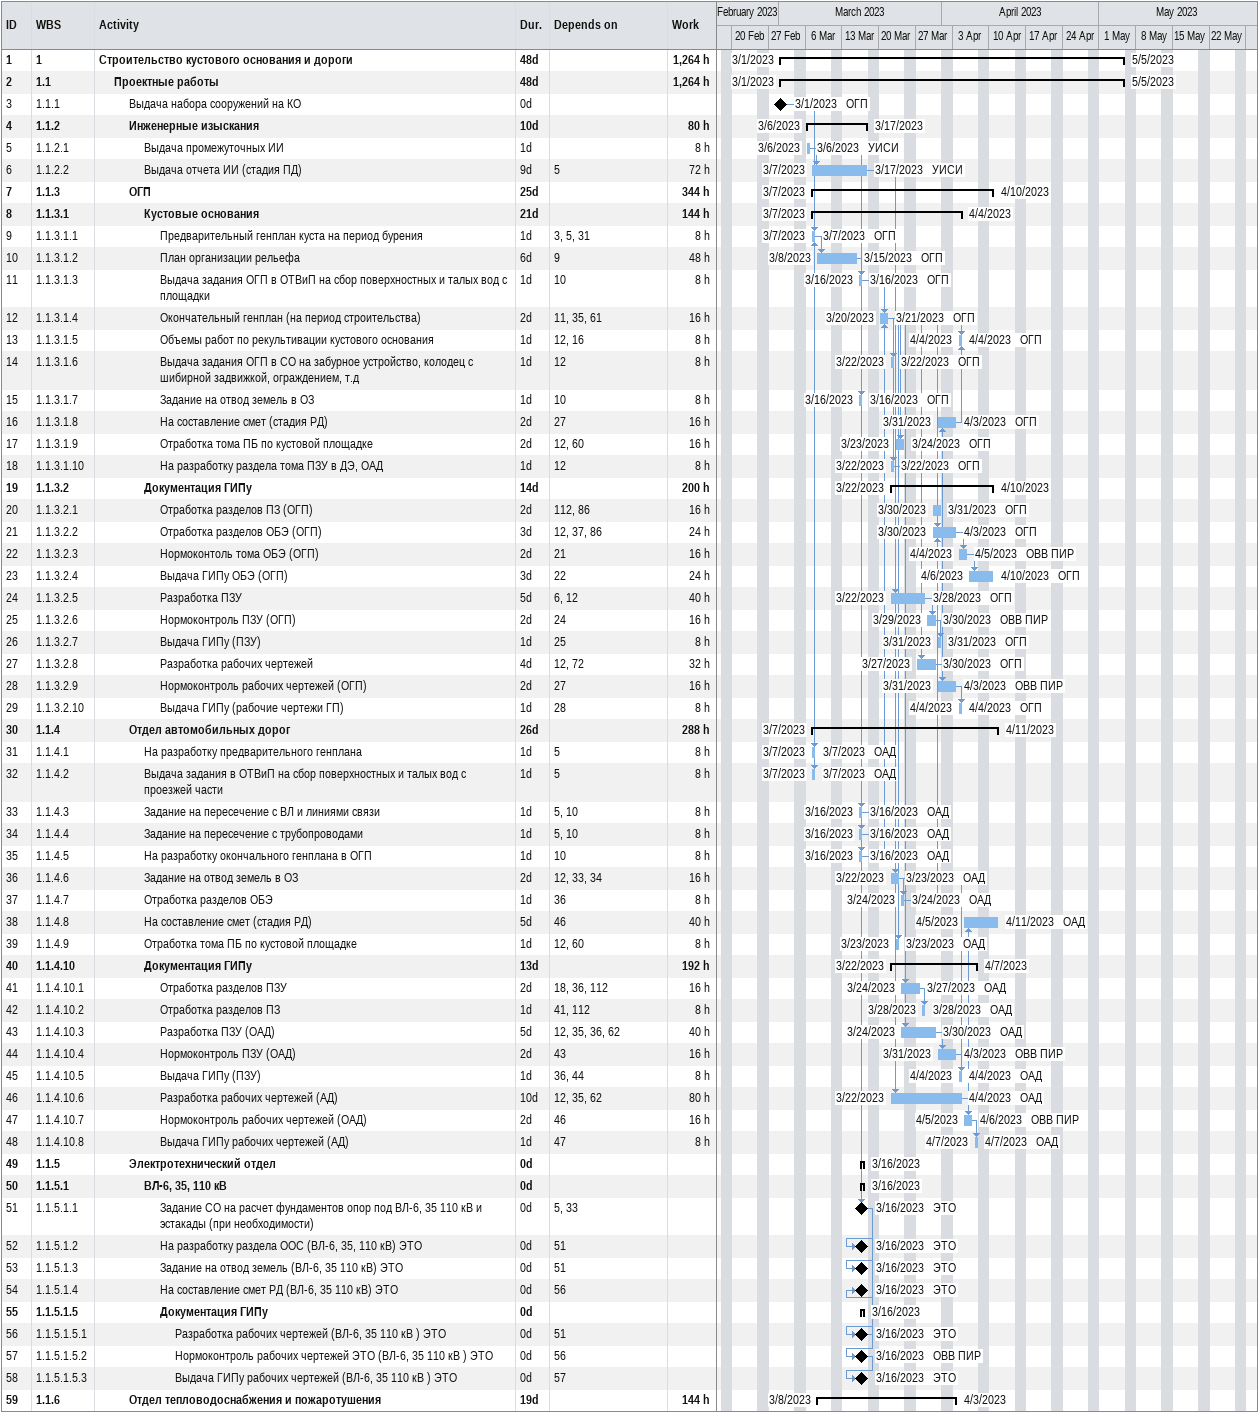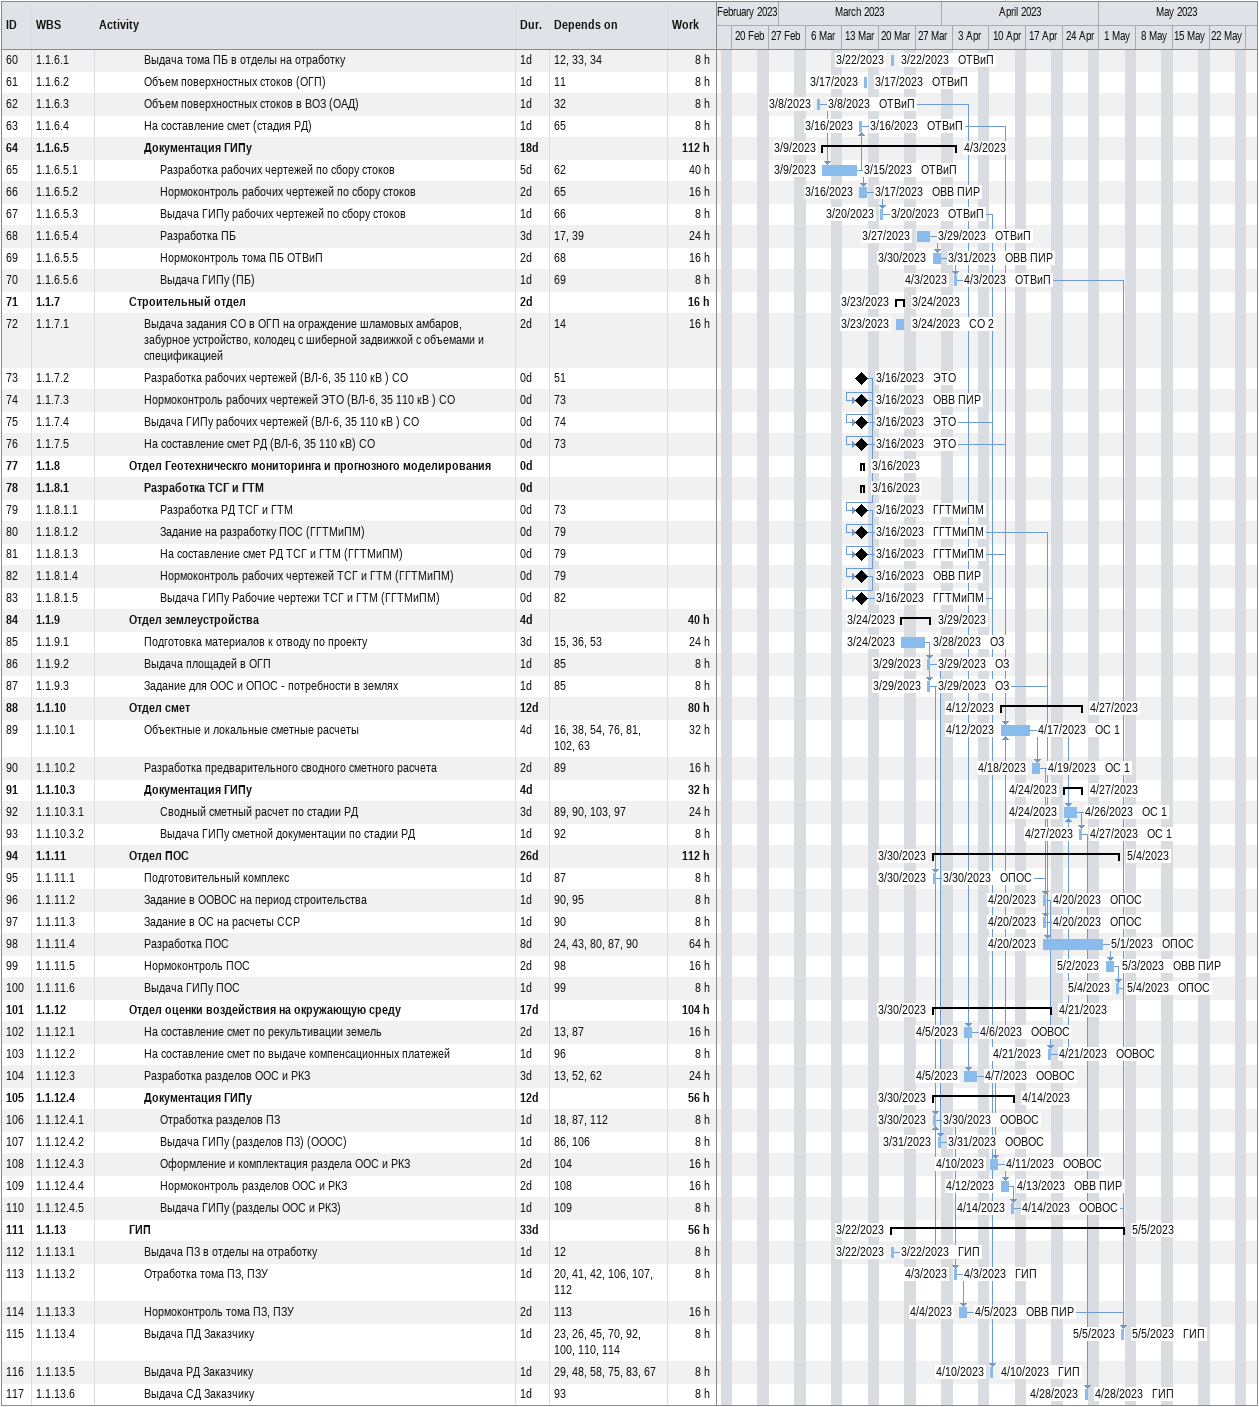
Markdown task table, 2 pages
| ID | WBS | Task | Duration | Start | Finish | Predecessors | Resources | Work (h) |
|---|---|---|---|---|---|---|---|---|
| 1 | 1 | **Строительство кустового основания и дороги** | 48d | 2023-03-01 | 2023-05-05 |  |  | 1264 |
| 2 | 1.1 | **Проектные работы** | 48d | 2023-03-01 | 2023-05-05 |  |  | 1264 |
| 3 | 1.1.1 | Выдача набора сооружений на КО | 0d | 2023-03-01 | 2023-03-01 |  | ОГП |  |
| 4 | 1.1.2 | **Инженерные изыскания** | 10d | 2023-03-06 | 2023-03-17 |  |  | 80 |
| 5 | 1.1.2.1 | Выдача промежуточных ИИ | 1d | 2023-03-06 | 2023-03-06 |  | УИСИ | 8 |
| 6 | 1.1.2.2 | Выдача отчета ИИ (стадия ПД) | 9d | 2023-03-07 | 2023-03-17 | 5 | УИСИ | 72 |
| 7 | 1.1.3 | **ОГП** | 25d | 2023-03-07 | 2023-04-10 |  |  | 344 |
| 8 | 1.1.3.1 | **Кустовые основания** | 21d | 2023-03-07 | 2023-04-04 |  |  | 144 |
| 9 | 1.1.3.1.1 | Предварительный генплан куста на период бурения | 1d | 2023-03-07 | 2023-03-07 | 3, 5, 31 | ОГП | 8 |
| 10 | 1.1.3.1.2 | План организации рельефа | 6d | 2023-03-08 | 2023-03-15 | 9 | ОГП | 48 |
| 11 | 1.1.3.1.3 | Выдача задания ОГП в ОТВиП на сбор поверхностных и талых вод с площадки | 1d | 2023-03-16 | 2023-03-16 | 10 | ОГП | 8 |
| 12 | 1.1.3.1.4 | Окончательный генплан (на период строительства) | 2d | 2023-03-20 | 2023-03-21 | 11, 35, 61 | ОГП | 16 |
| 13 | 1.1.3.1.5 | Объемы работ по рекультивации кустового основания | 1d | 2023-04-04 | 2023-04-04 | 12, 16 | ОГП | 8 |
| 14 | 1.1.3.1.6 | Выдача задания ОГП в СО на забурное устройство, колодец с шибирной задвижкой, ограждением, т.д | 1d | 2023-03-22 | 2023-03-22 | 12 | ОГП | 8 |
| 15 | 1.1.3.1.7 | Задание на отвод земель в ОЗ | 1d | 2023-03-16 | 2023-03-16 | 10 | ОГП | 8 |
| 16 | 1.1.3.1.8 | На составление смет (стадия РД) | 2d | 2023-03-31 | 2023-04-03 | 27 | ОГП | 16 |
| 17 | 1.1.3.1.9 | Отработка тома ПБ по кустовой площадке | 2d | 2023-03-23 | 2023-03-24 | 12, 60 | ОГП | 16 |
| 18 | 1.1.3.1.10 | На разработку раздела тома ПЗУ в ДЭ, ОАД | 1d | 2023-03-22 | 2023-03-22 | 12 | ОГП | 8 |
| 19 | 1.1.3.2 | **Документация ГИПу** | 14d | 2023-03-22 | 2023-04-10 |  |  | 200 |
| 20 | 1.1.3.2.1 | Отработка разделов ПЗ (ОГП) | 2d | 2023-03-30 | 2023-03-31 | 112, 86 | ОГП | 16 |
| 21 | 1.1.3.2.2 | Отработка разделов ОБЭ (ОГП) | 3d | 2023-03-30 | 2023-04-03 | 12, 37, 86 | ОГП | 24 |
| 22 | 1.1.3.2.3 | Нормоконтоль тома ОБЭ (ОГП) | 2d | 2023-04-04 | 2023-04-05 | 21 | ОВВ ПИР | 16 |
| 23 | 1.1.3.2.4 | Выдача ГИПу ОБЭ (ОГП) | 3d | 2023-04-06 | 2023-04-10 | 22 | ОГП | 24 |
| 24 | 1.1.3.2.5 | Разработка ПЗУ | 5d | 2023-03-22 | 2023-03-28 | 6, 12 | ОГП | 40 |
| 25 | 1.1.3.2.6 | Нормоконтроль ПЗУ (ОГП) | 2d | 2023-03-29 | 2023-03-30 | 24 | ОВВ ПИР | 16 |
| 26 | 1.1.3.2.7 | Выдача ГИПу (ПЗУ) | 1d | 2023-03-31 | 2023-03-31 | 25 | ОГП | 8 |
| 27 | 1.1.3.2.8 | Разработка рабочих чертежей | 4d | 2023-03-27 | 2023-03-30 | 12, 72 | ОГП | 32 |
| 28 | 1.1.3.2.9 | Нормоконтроль рабочих чертежей (ОГП) | 2d | 2023-03-31 | 2023-04-03 | 27 | ОВВ ПИР | 16 |
| 29 | 1.1.3.2.10 | Выдача ГИПу (рабочие чертежи ГП) | 1d | 2023-04-04 | 2023-04-04 | 28 | ОГП | 8 |
| 30 | 1.1.4 | **Отдел автомобильных дорог** | 26d | 2023-03-07 | 2023-04-11 |  |  | 288 |
| 31 | 1.1.4.1 | На разработку предварительного генплана | 1d | 2023-03-07 | 2023-03-07 | 5 | ОАД | 8 |
| 32 | 1.1.4.2 | Выдача задания в ОТВиП на сбор поверхностных и талых вод с проезжей части | 1d | 2023-03-07 | 2023-03-07 | 5 | ОАД | 8 |
| 33 | 1.1.4.3 | Задание на пересечение с ВЛ и линиями связи | 1d | 2023-03-16 | 2023-03-16 | 5, 10 | ОАД | 8 |
| 34 | 1.1.4.4 | Задание на пересечение с трубопроводами | 1d | 2023-03-16 | 2023-03-16 | 5, 10 | ОАД | 8 |
| 35 | 1.1.4.5 | На разработку окончального генплана в ОГП | 1d | 2023-03-16 | 2023-03-16 | 10 | ОАД | 8 |
| 36 | 1.1.4.6 | Задание на отвод земель в ОЗ | 2d | 2023-03-22 | 2023-03-23 | 12, 33, 34 | ОАД | 16 |
| 37 | 1.1.4.7 | Отработка разделов ОБЭ | 1d | 2023-03-24 | 2023-03-24 | 36 | ОАД | 8 |
| 38 | 1.1.4.8 | На составление смет (стадия РД) | 5d | 2023-04-05 | 2023-04-11 | 46 | ОАД | 40 |
| 39 | 1.1.4.9 | Отработка тома ПБ по кустовой площадке | 1d | 2023-03-23 | 2023-03-23 | 12, 60 | ОАД | 8 |
| 40 | 1.1.4.10 | **Документация ГИПу** | 13d | 2023-03-22 | 2023-04-07 |  |  | 192 |
| 41 | 1.1.4.10.1 | Отработка разделов ПЗУ | 2d | 2023-03-24 | 2023-03-27 | 18, 36, 112 | ОАД | 16 |
| 42 | 1.1.4.10.2 | Отработка разделов ПЗ | 1d | 2023-03-28 | 2023-03-28 | 41, 112 | ОАД | 8 |
| 43 | 1.1.4.10.3 | Разработка ПЗУ (ОАД) | 5d | 2023-03-24 | 2023-03-30 | 12, 35, 36, 62 | ОАД | 40 |
| 44 | 1.1.4.10.4 | Нормоконтроль ПЗУ (ОАД) | 2d | 2023-03-31 | 2023-04-03 | 43 | ОВВ ПИР | 16 |
| 45 | 1.1.4.10.5 | Выдача ГИПу (ПЗУ) | 1d | 2023-04-04 | 2023-04-04 | 36, 44 | ОАД | 8 |
| 46 | 1.1.4.10.6 | Разработка рабочих чертежей (АД) | 10d | 2023-03-22 | 2023-04-04 | 12, 35, 62 | ОАД | 80 |
| 47 | 1.1.4.10.7 | Нормоконтроль рабочих чертежей (ОАД) | 2d | 2023-04-05 | 2023-04-06 | 46 | ОВВ ПИР | 16 |
| 48 | 1.1.4.10.8 | Выдача ГИПу рабочих чертежей (АД) | 1d | 2023-04-07 | 2023-04-07 | 47 | ОАД | 8 |
| 49 | 1.1.5 | **Электротехнический отдел** | 0d | 2023-03-16 | 2023-03-16 |  |  |  |
| 50 | 1.1.5.1 | **ВЛ-6, 35, 110 кВ** | 0d | 2023-03-16 | 2023-03-16 |  |  |  |
| 51 | 1.1.5.1.1 | Задание СО на расчет фундаментов опор под ВЛ-6, 35 110 кВ и эстакады (при необходимости) | 0d | 2023-03-16 | 2023-03-16 | 5, 33 | ЭТО |  |
| 52 | 1.1.5.1.2 | На разработку раздела ООС (ВЛ-6, 35, 110 кВ) ЭТО | 0d | 2023-03-16 | 2023-03-16 | 51 | ЭТО |  |
| 53 | 1.1.5.1.3 | Задание на отвод земель (ВЛ-6, 35 110 кВ) ЭТО | 0d | 2023-03-16 | 2023-03-16 | 51 | ЭТО |  |
| 54 | 1.1.5.1.4 | На составление смет РД (ВЛ-6, 35 110 кВ) ЭТО | 0d | 2023-03-16 | 2023-03-16 | 56 | ЭТО |  |
| 55 | 1.1.5.1.5 | **Документация ГИПу** | 0d | 2023-03-16 | 2023-03-16 |  |  |  |
| 56 | 1.1.5.1.5.1 | Разработка рабочих чертежей (ВЛ-6, 35 110 кВ ) ЭТО | 0d | 2023-03-16 | 2023-03-16 | 51 | ЭТО |  |
| 57 | 1.1.5.1.5.2 | Нормоконтроль рабочих чертежей ЭТО (ВЛ-6, 35 110 кВ ) ЭТО | 0d | 2023-03-16 | 2023-03-16 | 56 | ОВВ ПИР |  |
| 58 | 1.1.5.1.5.3 | Выдача ГИПу рабочих чертежей (ВЛ-6, 35 110 кВ ) ЭТО | 0d | 2023-03-16 | 2023-03-16 | 57 | ЭТО |  |
| 59 | 1.1.6 | **Отдел тепловодоснабжения и пожаротушения** | 19d | 2023-03-08 | 2023-04-03 |  |  | 144 |
| 60 | 1.1.6.1 | Выдача тома ПБ в отделы на отработку | 1d | 2023-03-22 | 2023-03-22 | 12, 33, 34 | ОТВиП | 8 |
| 61 | 1.1.6.2 | Объем поверхностных стоков (ОГП) | 1d | 2023-03-17 | 2023-03-17 | 11 | ОТВиП | 8 |
| 62 | 1.1.6.3 | Объем поверхностных стоков в ВОЗ (ОАД) | 1d | 2023-03-08 | 2023-03-08 | 32 | ОТВиП | 8 |
| 63 | 1.1.6.4 | На составление смет (стадия РД) | 1d | 2023-03-16 | 2023-03-16 | 65 | ОТВиП | 8 |
| 64 | 1.1.6.5 | **Документация ГИПу** | 18d | 2023-03-09 | 2023-04-03 |  |  | 112 |
| 65 | 1.1.6.5.1 | Разработка рабочих чертежей по сбору стоков | 5d | 2023-03-09 | 2023-03-15 | 62 | ОТВиП | 40 |
| 66 | 1.1.6.5.2 | Нормоконтроль рабочих чертежей по сбору стоков | 2d | 2023-03-16 | 2023-03-17 | 65 | ОВВ ПИР | 16 |
| 67 | 1.1.6.5.3 | Выдача ГИПу рабочих чертежей по сбору стоков | 1d | 2023-03-20 | 2023-03-20 | 66 | ОТВиП | 8 |
| 68 | 1.1.6.5.4 | Разработка ПБ | 3d | 2023-03-27 | 2023-03-29 | 17, 39 | ОТВиП | 24 |
| 69 | 1.1.6.5.5 | Нормоконтроль тома ПБ ОТВиП | 2d | 2023-03-30 | 2023-03-31 | 68 | ОВВ ПИР | 16 |
| 70 | 1.1.6.5.6 | Выдача ГИПу (ПБ) | 1d | 2023-04-03 | 2023-04-03 | 69 | ОТВиП | 8 |
| 71 | 1.1.7 | **Строительный отдел** | 2d | 2023-03-23 | 2023-03-24 |  |  | 16 |
| 72 | 1.1.7.1 | Выдача задания СО в ОГП на ограждение шламовых амбаров, забурное устройство, колодец с шиберной задвижкой с объемами и спецификацией | 2d | 2023-03-23 | 2023-03-24 | 14 | СО 2 | 16 |
| 73 | 1.1.7.2 | Разработка рабочих чертежей (ВЛ-6, 35 110 кВ ) СО | 0d | 2023-03-16 | 2023-03-16 | 51 | ЭТО |  |
| 74 | 1.1.7.3 | Нормоконтроль рабочих чертежей ЭТО (ВЛ-6, 35 110 кВ ) СО | 0d | 2023-03-16 | 2023-03-16 | 73 | ОВВ ПИР |  |
| 75 | 1.1.7.4 | Выдача ГИПу рабочих чертежей (ВЛ-6, 35 110 кВ ) СО | 0d | 2023-03-16 | 2023-03-16 | 74 | ЭТО |  |
| 76 | 1.1.7.5 | На составление смет РД (ВЛ-6, 35 110 кВ) СО | 0d | 2023-03-16 | 2023-03-16 | 73 | ЭТО |  |
| 77 | 1.1.8 | **Отдел Геотехническго мониторинга и прогнозного моделирования** | 0d | 2023-03-16 | 2023-03-16 |  |  |  |
| 78 | 1.1.8.1 | **Разработка ТСГ и ГТМ** | 0d | 2023-03-16 | 2023-03-16 |  |  |  |
| 79 | 1.1.8.1.1 | Разработка РД ТСГ и ГТМ | 0d | 2023-03-16 | 2023-03-16 | 73 | ГГТМиПМ |  |
| 80 | 1.1.8.1.2 | Задание на разработку ПОС (ГГТМиПМ) | 0d | 2023-03-16 | 2023-03-16 | 79 | ГГТМиПМ |  |
| 81 | 1.1.8.1.3 | На составление смет РД ТСГ и ГТМ (ГГТМиПМ) | 0d | 2023-03-16 | 2023-03-16 | 79 | ГГТМиПМ |  |
| 82 | 1.1.8.1.4 | Нормоконтроль рабочих чертежей ТСГ и ГТМ (ГГТМиПМ) | 0d | 2023-03-16 | 2023-03-16 | 79 | ОВВ ПИР |  |
| 83 | 1.1.8.1.5 | Выдача ГИПу Рабочие чертежи ТСГ и ГТМ (ГГТМиПМ) | 0d | 2023-03-16 | 2023-03-16 | 82 | ГГТМиПМ |  |
| 84 | 1.1.9 | **Отдел землеустройства** | 4d | 2023-03-24 | 2023-03-29 |  |  | 40 |
| 85 | 1.1.9.1 | Подготовка материалов к отводу по проекту | 3d | 2023-03-24 | 2023-03-28 | 15, 36, 53 | ОЗ | 24 |
| 86 | 1.1.9.2 | Выдача площадей в ОГП | 1d | 2023-03-29 | 2023-03-29 | 85 | ОЗ | 8 |
| 87 | 1.1.9.3 | Задание для ООС и ОПОС - потребности в землях | 1d | 2023-03-29 | 2023-03-29 | 85 | ОЗ | 8 |
| 88 | 1.1.10 | **Отдел смет** | 12d | 2023-04-12 | 2023-04-27 |  |  | 80 |
| 89 | 1.1.10.1 | Объектные и локальные сметные расчеты | 4d | 2023-04-12 | 2023-04-17 | 16, 38, 54, 76, 81, 102, 63 | ОС 1 | 32 |
| 90 | 1.1.10.2 | Разработка предварительного сводного сметного расчета | 2d | 2023-04-18 | 2023-04-19 | 89 | ОС 1 | 16 |
| 91 | 1.1.10.3 | **Документация ГИПу** | 4d | 2023-04-24 | 2023-04-27 |  |  | 32 |
| 92 | 1.1.10.3.1 | Сводный сметный расчет по стадии РД | 3d | 2023-04-24 | 2023-04-26 | 89, 90, 103, 97 | ОС 1 | 24 |
| 93 | 1.1.10.3.2 | Выдача ГИПу сметной документации по стадии РД | 1d | 2023-04-27 | 2023-04-27 | 92 | ОС 1 | 8 |
| 94 | 1.1.11 | **Отдел ПОС** | 26d | 2023-03-30 | 2023-05-04 |  |  | 112 |
| 95 | 1.1.11.1 | Подготовительный комплекс | 1d | 2023-03-30 | 2023-03-30 | 87 | ОПОС | 8 |
| 96 | 1.1.11.2 | Задание в ООВОС на период строительства | 1d | 2023-04-20 | 2023-04-20 | 90, 95 | ОПОС | 8 |
| 97 | 1.1.11.3 | Задание в ОС на расчеты ССР | 1d | 2023-04-20 | 2023-04-20 | 90 | ОПОС | 8 |
| 98 | 1.1.11.4 | Разработка ПОС | 8d | 2023-04-20 | 2023-05-01 | 24, 43, 80, 87, 90 | ОПОС | 64 |
| 99 | 1.1.11.5 | Нормоконтроль ПОС | 2d | 2023-05-02 | 2023-05-03 | 98 | ОВВ ПИР | 16 |
| 100 | 1.1.11.6 | Выдача ГИПу ПОС | 1d | 2023-05-04 | 2023-05-04 | 99 | ОПОС | 8 |
| 101 | 1.1.12 | **Отдел оценки воздействия на окружающую среду** | 17d | 2023-03-30 | 2023-04-21 |  |  | 104 |
| 102 | 1.1.12.1 | На составление смет по рекультивации земель | 2d | 2023-04-05 | 2023-04-06 | 13, 87 | ООВОС | 16 |
| 103 | 1.1.12.2 | На составление смет по выдаче компенсационных платежей | 1d | 2023-04-21 | 2023-04-21 | 96 | ООВОС | 8 |
| 104 | 1.1.12.3 | Разработка разделов ООС и РКЗ | 3d | 2023-04-05 | 2023-04-07 | 13, 52, 62 | ООВОС | 24 |
| 105 | 1.1.12.4 | **Документация ГИПу** | 12d | 2023-03-30 | 2023-04-14 |  |  | 56 |
| 106 | 1.1.12.4.1 | Отработка разделов ПЗ | 1d | 2023-03-30 | 2023-03-30 | 18, 87, 112 | ООВОС | 8 |
| 107 | 1.1.12.4.2 | Выдача ГИПу (разделов ПЗ) (ОООС) | 1d | 2023-03-31 | 2023-03-31 | 86, 106 | ООВОС | 8 |
| 108 | 1.1.12.4.3 | Оформление и комплектация раздела ООС и РКЗ | 2d | 2023-04-10 | 2023-04-11 | 104 | ООВОС | 16 |
| 109 | 1.1.12.4.4 | Нормоконтроль разделов ООС и РКЗ | 2d | 2023-04-12 | 2023-04-13 | 108 | ОВВ ПИР | 16 |
| 110 | 1.1.12.4.5 | Выдача ГИПу (разделы ООС и РКЗ) | 1d | 2023-04-14 | 2023-04-14 | 109 | ООВОС | 8 |
| 111 | 1.1.13 | **ГИП** | 33d | 2023-03-22 | 2023-05-05 |  |  | 56 |
| 112 | 1.1.13.1 | Выдача ПЗ в отделы на отработку | 1d | 2023-03-22 | 2023-03-22 | 12 | ГИП | 8 |
| 113 | 1.1.13.2 | Отработка тома ПЗ, ПЗУ | 1d | 2023-04-03 | 2023-04-03 | 20, 41, 42, 106, 107, 112 | ГИП | 8 |
| 114 | 1.1.13.3 | Нормоконтроль тома ПЗ, ПЗУ | 2d | 2023-04-04 | 2023-04-05 | 113 | ОВВ ПИР | 16 |
| 115 | 1.1.13.4 | Выдача ПД Заказчику | 1d | 2023-05-05 | 2023-05-05 | 23, 26, 45, 70, 92, 100, 110, 114 | ГИП | 8 |
| 116 | 1.1.13.5 | Выдача РД Заказчику | 1d | 2023-04-10 | 2023-04-10 | 29, 48, 58, 75, 83, 67 | ГИП | 8 |
| 117 | 1.1.13.6 | Выдача СД Заказчику | 1d | 2023-04-28 | 2023-04-28 | 93 | ГИП | 8 |
